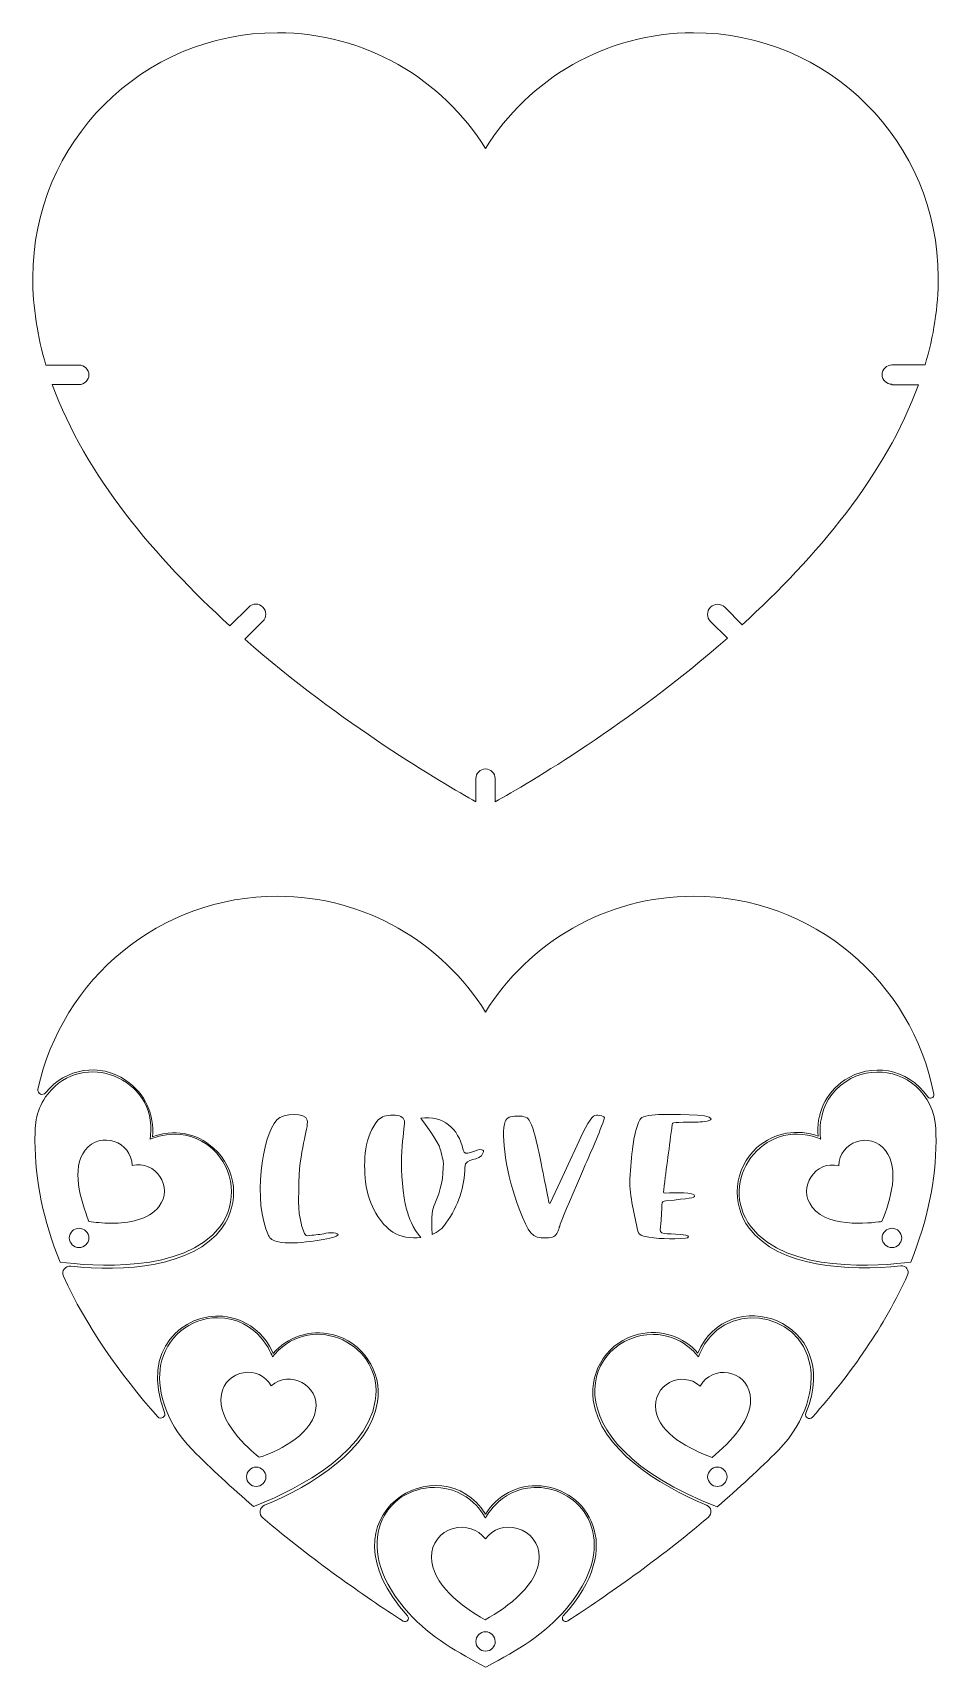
# Model space of a CAD drawing. Header units: inches. Extents: x 0.2 to 5.8, y 1.9 to 12.2.
import ezdxf

# ---------------------------------------------------------------- set-up
doc = ezdxf.new("R2010")
doc.units = ezdxf.units.IN
doc.header["$MEASUREMENT"] = 0
doc.layers.add('_U+0421_U+043B_U+043E_U+0439 1', color=7, linetype='Continuous')

msp = doc.modelspace()

# ---------------------------------------------------------------- linework, layer by layer
at = {"layer": '_U+0421_U+043B_U+043E_U+0439 1', "color": 1, "lineweight": 9, "true_color": 0xff0000}
for points, knots in [([(5.556, 10.01), (5.522, 10.01), (5.494, 10.037), (5.494, 10.071), (5.494, 10.104), (5.522, 10.132), (5.556, 10.132), (5.556, 10.132), (5.764, 10.132), (5.764, 10.132), (5.818, 10.311), (5.847, 10.496), (5.847, 10.683), (5.847, 11.533), (5.158, 12.222), (4.308, 12.222), (3.756, 12.222), (3.271, 11.931), (3, 11.493), (2.729, 11.931), (2.244, 12.222), (1.692, 12.222), (0.842, 12.222), (0.153, 11.532), (0.153, 10.682), (0.153, 10.494), (0.183, 10.31), (0.236, 10.131), (0.236, 10.131), (0.444, 10.131), (0.444, 10.131), (0.478, 10.131), (0.506, 10.103), (0.506, 10.069), (0.506, 10.036), (0.478, 10.008), (0.444, 10.008), (0.444, 10.008), (0.276, 10.008), (0.276, 10.008), (0.483, 9.436), (0.925, 8.917), (1.393, 8.49), (1.393, 8.49), (1.511, 8.608), (1.511, 8.608), (1.536, 8.633), (1.575, 8.633), (1.6, 8.608), (1.6, 8.608), (1.6, 8.608), (1.6, 8.608), (1.625, 8.583), (1.625, 8.544), (1.6, 8.519), (1.6, 8.519), (1.486, 8.406), (1.486, 8.406), (2.097, 7.871), (2.731, 7.5), (2.939, 7.383), (2.939, 7.383), (2.939, 7.529), (2.939, 7.529), (2.939, 7.562), (2.967, 7.59), (3, 7.59), (3.033, 7.59), (3.061, 7.562), (3.061, 7.529), (3.061, 7.529), (3.061, 7.383), (3.061, 7.383), (3.272, 7.501), (3.908, 7.875), (4.521, 8.412), (4.521, 8.412), (4.415, 8.518), (4.415, 8.518), (4.39, 8.543), (4.39, 8.582), (4.415, 8.607), (4.44, 8.632), (4.479, 8.632), (4.504, 8.607), (4.504, 8.607), (4.614, 8.497), (4.614, 8.497), (5.079, 8.921), (5.517, 9.439), (5.722, 10.007), (5.722, 10.007), (5.556, 10.007), (5.556, 10.007), (5.556, 10.007), (5.556, 10.01), (5.556, 10.01)], [0, 0, 0, 0, 1, 1, 1, 2, 2, 2, 3, 3, 3, 4, 4, 4, 5, 5, 5, 6, 6, 6, 7, 7, 7, 8, 8, 8, 9, 9, 9, 10, 10, 10, 11, 11, 11, 12, 12, 12, 13, 13, 13, 14, 14, 14, 15, 15, 15, 16, 16, 16, 17, 17, 17, 18, 18, 18, 19, 19, 19, 20, 20, 20, 21, 21, 21, 22, 22, 22, 23, 23, 23, 24, 24, 24, 25, 25, 25, 26, 26, 26, 27, 27, 27, 28, 28, 28, 29, 29, 29, 30, 30, 30, 31, 31, 31, 32, 32, 32, 32]), ([(0.236, 5.554), (0.215, 5.529), (0.181, 5.547), (0.186, 5.575), (0.335, 6.269), (0.953, 6.789), (1.692, 6.789), (2.244, 6.789), (2.729, 6.497), (3, 6.06), (3.271, 6.497), (3.756, 6.789), (4.308, 6.789), (5.058, 6.789), (5.683, 6.253), (5.819, 5.543), (5.824, 5.521), (5.794, 5.508), (5.782, 5.526), (5.654, 5.712), (5.421, 5.74), (5.26, 5.633), (5.136, 5.551), (5.078, 5.414), (5.092, 5.279), (4.965, 5.326), (4.817, 5.306), (4.707, 5.207), (4.562, 5.078), (4.542, 4.854), (4.658, 4.7), (4.844, 4.454), (5.281, 4.429), (5.611, 4.464), (5.643, 4.467), (5.667, 4.435), (5.654, 4.406), (5.511, 4.086), (5.299, 3.786), (5.056, 3.511), (5.037, 3.49), (5.004, 3.511), (5.015, 3.536), (5.256, 4.135), (4.518, 4.36), (4.336, 3.915), (4.247, 4.017), (4.106, 4.068), (3.962, 4.033), (3.774, 3.987), (3.653, 3.811), (3.678, 3.618), (3.718, 3.314), (4.083, 3.086), (4.39, 2.958), (4.422, 2.946), (4.428, 2.903), (4.401, 2.881), (4.085, 2.614), (3.769, 2.393), (3.517, 2.229), (3.496, 2.215), (3.472, 2.243), (3.489, 2.261), (3.897, 2.71), (3.625, 3.058), (3.349, 3.079), (3.201, 3.09), (3.071, 3.017), (3, 2.901), (2.724, 3.347), (1.929, 2.9), (2.51, 2.261), (2.526, 2.243), (2.504, 2.215), (2.482, 2.228), (2.231, 2.39), (1.915, 2.611), (1.599, 2.878), (1.572, 2.9), (1.578, 2.943), (1.61, 2.957), (1.914, 3.083), (2.274, 3.308), (2.321, 3.607), (2.351, 3.799), (2.226, 3.985), (2.037, 4.031), (1.894, 4.065), (1.753, 4.014), (1.664, 3.912), (1.612, 4.037), (1.496, 4.132), (1.349, 4.146), (1.104, 4.168), (0.826, 3.937), (0.982, 3.54), (0.993, 3.514), (0.958, 3.493), (0.939, 3.514), (0.699, 3.786), (0.489, 4.083), (0.346, 4.399), (0.332, 4.431), (0.357, 4.465), (0.392, 4.461), (0.724, 4.426), (1.16, 4.453), (1.343, 4.701), (1.458, 4.858), (1.436, 5.074), (1.29, 5.204), (1.181, 5.303), (1.032, 5.324), (0.906, 5.276), (0.919, 5.411), (0.861, 5.549), (0.737, 5.631), (0.578, 5.742), (0.357, 5.707), (0.236, 5.554)], [0, 0, 0, 0, 1, 1, 1, 2, 2, 2, 3, 3, 3, 4, 4, 4, 5, 5, 5, 6, 6, 6, 7, 7, 7, 8, 8, 8, 9, 9, 9, 10, 10, 10, 11, 11, 11, 12, 12, 12, 13, 13, 13, 14, 14, 14, 15, 15, 15, 16, 16, 16, 17, 17, 17, 18, 18, 18, 19, 19, 19, 20, 20, 20, 21, 21, 21, 22, 22, 22, 23, 23, 23, 24, 24, 24, 25, 25, 25, 26, 26, 26, 27, 27, 27, 28, 28, 28, 29, 29, 29, 30, 30, 30, 31, 31, 31, 32, 32, 32, 33, 33, 33, 34, 34, 34, 35, 35, 35, 36, 36, 36, 37, 37, 37, 38, 38, 38, 39, 39, 39, 40, 40, 40, 40]), ([(0.326, 4.487), (0.219, 4.746), (0.167, 5.003), (0.167, 5.251), (0.167, 5.356), (0.172, 5.45), (0.247, 5.544), (0.469, 5.829), (0.932, 5.646), (0.894, 5.283), (0.894, 5.283), (0.892, 5.261), (0.892, 5.261), (0.896, 5.261), (1.103, 5.361), (1.283, 5.199), (1.422, 5.074), (1.443, 4.86), (1.331, 4.71), (1.106, 4.412), (0.515, 4.462), (0.326, 4.487)], [0, 0, 0, 0, 1, 1, 1, 2, 2, 2, 3, 3, 3, 4, 4, 4, 5, 5, 5, 6, 6, 6, 7, 7, 7, 7]), ([(5.833, 5.251), (5.833, 5.003), (5.779, 4.746), (5.674, 4.487), (5.485, 4.462), (4.894, 4.412), (4.669, 4.71), (4.453, 4.996), (4.746, 5.396), (5.088, 5.268), (5.088, 5.268), (5.108, 5.26), (5.108, 5.26), (5.108, 5.264), (5.065, 5.49), (5.268, 5.624), (5.425, 5.726), (5.638, 5.692), (5.753, 5.543), (5.828, 5.45), (5.833, 5.356), (5.833, 5.251)], [0, 0, 0, 0, 1, 1, 1, 2, 2, 2, 3, 3, 3, 4, 4, 4, 5, 5, 5, 6, 6, 6, 7, 7, 7, 7]), ([(3.124, 5.372), (3.093, 5.293), (3.131, 5.028), (3.212, 4.822), (3.275, 4.667), (3.287, 4.635), (3.382, 4.639), (3.426, 4.64), (3.44, 4.649), (3.453, 4.675), (3.478, 4.729), (3.422, 4.626), (3.61, 5.058), (3.657, 5.167), (3.707, 5.274), (3.744, 5.382), (3.747, 5.39), (3.757, 5.401), (3.731, 5.407), (3.658, 5.419), (3.681, 5.451), (3.407, 4.857), (3.404, 4.857), (3.403, 4.857), (3.4, 4.857), (3.385, 4.931), (3.349, 5.114), (3.331, 5.197), (3.318, 5.256), (3.306, 5.315), (3.279, 5.372), (3.268, 5.397), (3.246, 5.406), (3.199, 5.406), (3.154, 5.406), (3.133, 5.396), (3.124, 5.372)], [0, 0, 0, 0, 1, 1, 1, 2, 2, 2, 3, 3, 3, 4, 4, 4, 5, 5, 5, 6, 6, 6, 7, 7, 7, 8, 8, 8, 9, 9, 9, 10, 10, 10, 11, 11, 11, 12, 12, 12, 12]), ([(1.688, 5.382), (1.594, 5.279), (1.535, 4.867), (1.636, 4.654), (1.644, 4.635), (1.664, 4.621), (1.699, 4.614), (1.793, 4.594), (2.022, 4.629), (2.062, 4.65), (2.097, 4.667), (2.039, 4.676), (1.996, 4.668), (1.964, 4.661), (1.929, 4.658), (1.896, 4.654), (1.875, 4.651), (1.865, 4.656), (1.861, 4.667), (1.814, 4.783), (1.826, 4.896), (1.826, 4.942), (1.825, 5.204), (1.889, 5.318), (1.879, 5.381), (1.872, 5.428), (1.728, 5.426), (1.688, 5.382)], [0, 0, 0, 0, 1, 1, 1, 2, 2, 2, 3, 3, 3, 4, 4, 4, 5, 5, 5, 6, 6, 6, 7, 7, 7, 8, 8, 8, 9, 9, 9, 9]), ([(2.326, 5.382), (2.239, 5.286), (2.231, 5.121), (2.246, 4.992), (2.265, 4.836), (2.343, 4.725), (2.417, 4.676), (2.463, 4.646), (2.532, 4.633), (2.594, 4.642), (2.543, 4.692), (2.513, 4.789), (2.513, 4.789), (2.501, 4.822), (2.494, 4.857), (2.489, 4.892), (2.447, 5.142), (2.497, 5.347), (2.49, 5.376), (2.483, 5.4), (2.464, 5.411), (2.417, 5.411), (2.376, 5.411), (2.346, 5.403), (2.326, 5.382)], [0, 0, 0, 0, 1, 1, 1, 2, 2, 2, 3, 3, 3, 4, 4, 4, 5, 5, 5, 6, 6, 6, 7, 7, 7, 8, 8, 8, 8]), ([(2.86, 5.192), (2.828, 5.332), (2.736, 5.408), (2.593, 5.393), (2.607, 5.374), (2.706, 5.243), (2.715, 5.197), (2.724, 5.171), (2.735, 5.117), (2.735, 5.111), (2.737, 5.024), (2.719, 4.938), (2.681, 4.853), (2.664, 4.815), (2.661, 4.788), (2.664, 4.66), (2.701, 4.675), (2.731, 4.701), (2.751, 4.731), (2.831, 4.844), (2.869, 4.962), (2.871, 5.083), (2.872, 5.153), (2.961, 5.112), (2.986, 5.176), (2.989, 5.183), (2.989, 5.19), (2.976, 5.194), (2.958, 5.2), (2.939, 5.185), (2.911, 5.178), (2.874, 5.167), (2.865, 5.169), (2.86, 5.192)], [0, 0, 0, 0, 1, 1, 1, 2, 2, 2, 3, 3, 3, 4, 4, 4, 5, 5, 5, 6, 6, 6, 7, 7, 7, 8, 8, 8, 9, 9, 9, 10, 10, 10, 11, 11, 11, 11]), ([(3.971, 5.382), (3.924, 5.293), (3.921, 5.154), (3.907, 5.011), (3.908, 4.893), (3.935, 4.788), (3.958, 4.681), (3.961, 4.668), (3.971, 4.656), (3.994, 4.65), (4.079, 4.632), (4.168, 4.631), (4.258, 4.637), (4.281, 4.639), (4.283, 4.653), (4.26, 4.657), (4.167, 4.671), (4.094, 4.654), (4.099, 4.69), (4.117, 4.869), (4.096, 4.868), (4.135, 4.872), (4.285, 4.889), (4.315, 4.89), (4.315, 4.904), (4.317, 4.929), (4.185, 4.922), (4.158, 4.922), (4.111, 4.921), (4.118, 4.921), (4.121, 4.942), (4.137, 5.079), (4.157, 5.217), (4.174, 5.354), (4.175, 5.369), (4.182, 5.365), (4.329, 5.368), (4.346, 5.368), (4.417, 5.371), (4.418, 5.389), (4.418, 5.422), (4.164, 5.415), (4.088, 5.415), (4.06, 5.415), (4.033, 5.411), (4.008, 5.406), (3.987, 5.401), (3.976, 5.393), (3.971, 5.382)], [0, 0, 0, 0, 1, 1, 1, 2, 2, 2, 3, 3, 3, 4, 4, 4, 5, 5, 5, 6, 6, 6, 7, 7, 7, 8, 8, 8, 9, 9, 9, 10, 10, 10, 11, 11, 11, 12, 12, 12, 13, 13, 13, 14, 14, 14, 15, 15, 15, 16, 16, 16, 16]), ([(0.65, 4.732), (0.753, 4.732), (0.881, 4.751), (0.946, 4.835), (1.042, 4.96), (0.925, 5.131), (0.778, 5.094), (0.775, 5.246), (0.579, 5.315), (0.483, 5.192), (0.393, 5.075), (0.453, 4.882), (0.506, 4.743), (0.546, 4.737), (0.586, 4.732), (0.65, 4.732)], [0, 0, 0, 0, 1, 1, 1, 2, 2, 2, 3, 3, 3, 4, 4, 4, 5, 5, 5, 5]), ([(5.054, 4.833), (5.167, 4.688), (5.464, 4.74), (5.493, 4.742), (5.547, 4.879), (5.606, 5.072), (5.515, 5.19), (5.419, 5.314), (5.224, 5.244), (5.221, 5.093), (5.076, 5.131), (4.958, 4.958), (5.054, 4.833), (5.054, 4.833), (5.054, 4.833), (5.054, 4.833)], [0, 0, 0, 0, 1, 1, 1, 2, 2, 2, 3, 3, 3, 4, 4, 4, 5, 5, 5, 5]), ([(0.444, 4.578), (0.478, 4.578), (0.506, 4.606), (0.506, 4.639), (0.506, 4.672), (0.478, 4.7), (0.444, 4.7), (0.411, 4.7), (0.383, 4.672), (0.383, 4.639), (0.383, 4.606), (0.411, 4.578), (0.444, 4.578)], [0, 0, 0, 0, 1, 1, 1, 2, 2, 2, 3, 3, 3, 4, 4, 4, 4]), ([(5.494, 4.639), (5.494, 4.606), (5.522, 4.578), (5.556, 4.578), (5.589, 4.578), (5.617, 4.606), (5.617, 4.639), (5.617, 4.672), (5.589, 4.7), (5.556, 4.7), (5.522, 4.7), (5.494, 4.672), (5.494, 4.639)], [0, 0, 0, 0, 1, 1, 1, 2, 2, 2, 3, 3, 3, 4, 4, 4, 4]), ([(4.054, 4.032), (4.239, 4.032), (4.332, 3.896), (4.339, 3.89), (4.339, 3.89), (4.347, 3.911), (4.347, 3.911), (4.486, 4.249), (4.978, 4.192), (5.042, 3.837), (5.065, 3.708), (5.026, 3.492), (4.842, 3.304), (4.724, 3.185), (4.594, 3.065), (4.457, 2.947), (3.361, 3.369), (3.637, 4.032), (4.054, 4.032)], [0, 0, 0, 0, 1, 1, 1, 2, 2, 2, 3, 3, 3, 4, 4, 4, 5, 5, 5, 6, 6, 6, 6]), ([(1.315, 4.137), (1.575, 4.137), (1.66, 3.893), (1.66, 3.892), (1.66, 3.892), (1.675, 3.908), (1.675, 3.908), (1.917, 4.183), (2.363, 3.968), (2.307, 3.614), (2.25, 3.25), (1.717, 3.017), (1.542, 2.949), (1.404, 3.067), (1.275, 3.187), (1.157, 3.306), (0.972, 3.492), (0.933, 3.708), (0.957, 3.837), (0.989, 4.011), (1.142, 4.137), (1.315, 4.137)], [0, 0, 0, 0, 1, 1, 1, 2, 2, 2, 3, 3, 3, 4, 4, 4, 5, 5, 5, 6, 6, 6, 7, 7, 7, 7]), ([(1.586, 3.261), (1.66, 3.287), (1.904, 3.387), (1.932, 3.554), (1.958, 3.714), (1.769, 3.812), (1.653, 3.708), (1.578, 3.844), (1.367, 3.812), (1.339, 3.654), (1.311, 3.487), (1.51, 3.312), (1.571, 3.264), (1.571, 3.264), (1.576, 3.26), (1.576, 3.26), (1.576, 3.26), (1.586, 3.261), (1.586, 3.261)], [0, 0, 0, 0, 1, 1, 1, 2, 2, 2, 3, 3, 3, 4, 4, 4, 5, 5, 5, 6, 6, 6, 6]), ([(4.664, 3.653), (4.637, 3.812), (4.425, 3.843), (4.35, 3.707), (4.235, 3.811), (4.044, 3.713), (4.071, 3.553), (4.096, 3.403), (4.283, 3.312), (4.425, 3.257), (4.542, 3.357), (4.689, 3.503), (4.664, 3.653)], [0, 0, 0, 0, 1, 1, 1, 2, 2, 2, 3, 3, 3, 4, 4, 4, 4]), ([(1.558, 3.075), (1.592, 3.075), (1.619, 3.103), (1.619, 3.136), (1.619, 3.169), (1.592, 3.197), (1.558, 3.197), (1.525, 3.197), (1.497, 3.169), (1.497, 3.136), (1.497, 3.103), (1.525, 3.075), (1.558, 3.075)], [0, 0, 0, 0, 1, 1, 1, 2, 2, 2, 3, 3, 3, 4, 4, 4, 4]), ([(4.458, 3.075), (4.492, 3.075), (4.519, 3.103), (4.519, 3.136), (4.519, 3.169), (4.492, 3.197), (4.458, 3.197), (4.425, 3.197), (4.397, 3.169), (4.397, 3.136), (4.397, 3.103), (4.425, 3.075), (4.458, 3.075)], [0, 0, 0, 0, 1, 1, 1, 2, 2, 2, 3, 3, 3, 4, 4, 4, 4]), ([(2.679, 3.069), (2.903, 3.069), (2.997, 2.882), (3, 2.878), (3.003, 2.881), (3.106, 3.086), (3.349, 3.068), (3.483, 3.058), (3.604, 2.972), (3.656, 2.851), (3.694, 2.76), (3.728, 2.567), (3.511, 2.31), (3.368, 2.14), (3.208, 2.051), (3.006, 1.94), (3.006, 1.94), (3, 1.938), (3, 1.938), (3, 1.938), (2.976, 1.951), (2.976, 1.951), (2.792, 2.053), (2.631, 2.142), (2.489, 2.311), (2.15, 2.712), (2.368, 3.069), (2.679, 3.069)], [0, 0, 0, 0, 1, 1, 1, 2, 2, 2, 3, 3, 3, 4, 4, 4, 5, 5, 5, 6, 6, 6, 7, 7, 7, 8, 8, 8, 9, 9, 9, 9]), ([(3.338, 2.631), (3.338, 2.717), (3.283, 2.787), (3.2, 2.811), (3.124, 2.833), (3.046, 2.808), (2.999, 2.746), (2.951, 2.807), (2.875, 2.832), (2.797, 2.811), (2.714, 2.787), (2.66, 2.717), (2.66, 2.631), (2.66, 2.465), (2.851, 2.318), (2.997, 2.236), (3.144, 2.317), (3.338, 2.464), (3.338, 2.631)], [0, 0, 0, 0, 1, 1, 1, 2, 2, 2, 3, 3, 3, 4, 4, 4, 5, 5, 5, 6, 6, 6, 6]), ([(3.061, 2.1), (3.061, 2.133), (3.033, 2.161), (3, 2.161), (2.967, 2.161), (2.939, 2.133), (2.939, 2.1), (2.939, 2.067), (2.967, 2.039), (3, 2.039), (3.035, 2.039), (3.061, 2.067), (3.061, 2.1)], [0, 0, 0, 0, 1, 1, 1, 2, 2, 2, 3, 3, 3, 4, 4, 4, 4])]:
    msp.add_open_spline(points, degree=3, knots=knots, dxfattribs=at)

doc.saveas('drawing.dxf')
